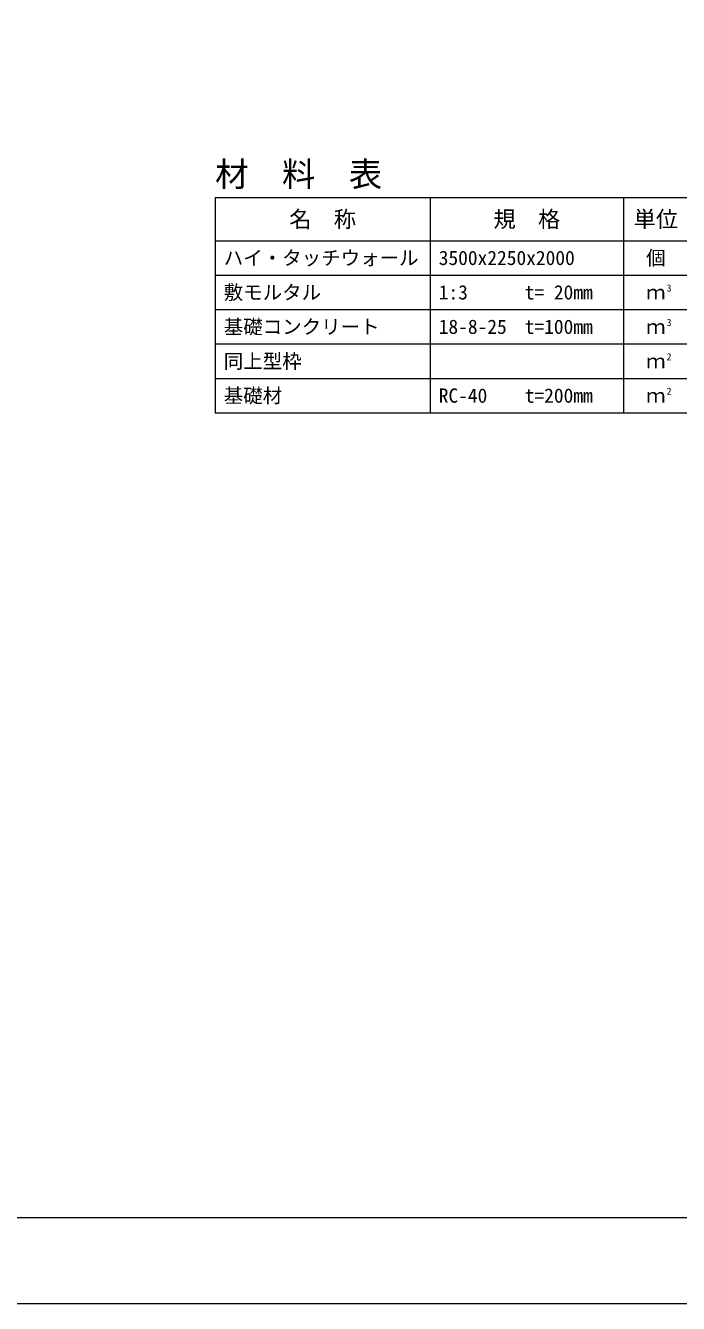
# Model space of a CAD drawing. Units: millimetres at full size; details may follow other scales. Extents: x 0 to 42050, y 0 to 29700.
# Drawn here: x 27196 to 34787, y 0 to 14850 of the extents above; entities that cross this region are included whole.
import ezdxf
from ezdxf.enums import TextEntityAlignment as Align

# ---------------------------------------------------------------- set-up
doc = ezdxf.new("R2010")
doc.units = ezdxf.units.MM
doc.header["$LTSCALE"] = 50
doc.layers.add('D-MTR', color=7, linetype='Continuous')
doc.layers.add('D-MTR-TXT', color=7, linetype='Continuous')
for name, color, linetype, lineweight in [('D-MTR-FRAM', 7, 'Continuous', 13), ('D-MTR-LINE', 7, 'Continuous', 13), ('D-TTL', 2, 'Continuous', 13)]:
    doc.layers.add(name, color=color, linetype=linetype, lineweight=lineweight)
doc.styles.add('ＭＳ ゴシック', font='')
doc.styles.get('ＭＳ ゴシック').set_extended_font_data('MS Gothic')

msp = doc.modelspace()

# ---------------------------------------------------------------- linework, layer by layer
at = {"layer": 'D-MTR-FRAM'}
for p, q in [((29400, 12850), (38150, 12850)), ((29400, 12850), (29400, 10350)), ((29400, 10350), (38150, 10350))]:
    msp.add_line(p, q, dxfattribs=at)
at = {"layer": 'D-MTR-LINE'}
for p, q in [((31900, 12850), (31900, 10350)), ((34150, 12850), (34150, 10350)), ((29400, 12350), (38150, 12350)), ((29400, 11950), (38150, 11950)), ((29400, 11550), (38150, 11550)), ((29400, 11150), (38150, 11150)), ((29400, 10750), (38150, 10750))]:
    msp.add_line(p, q, dxfattribs=at)
at = {"layer": 'D-TTL'}
for points in [[(0, 0), (42050, 0), (42050, 29700), (0, 29700)], [(1000, 1000), (41050, 1000), (41050, 28700), (1000, 28700)]]:
    msp.add_lwpolyline(points, close=True, dxfattribs=at)

# ---------------------------------------------------------------- texts
at = {"layer": 'D-MTR', "style": 'ＭＳ ゴシック'}
msp.add_text('材\u3000料\u3000表', height=284.8, dxfattribs=at).set_placement((29400, 12895.38), align=Align.BOTTOM_LEFT)
at = {"layer": 'D-MTR-TXT', "style": 'ＭＳ ゴシック'}
for s, height, p in [('名\u3000称', 189.9, (30650, 12600)), ('規\u3000格', 189.9, (33025, 12600)), ('単位', 189.9, (34525, 12600)), ('個', 166.1, (34525, 12150)), ('ｍ', 166.1, (34525, 11750)), ('ｍ', 166.1, (34525, 11350)), ('ｍ', 166.1, (34525, 10950)), ('ｍ', 166.1, (34525, 10550))]:
    msp.add_text(s, height=height, dxfattribs=at).set_placement(p, align=Align.MIDDLE_CENTER)
for s, p in [('ハイ・タッチウォール', (29500, 12150)), ('3500x2250x2000', (32000, 12150)), ('敷モルタル', (29500, 11750)), ('1:3', (32000, 11750)), ('t= 20mm', (33000, 11750)), ('基礎コンクリート', (29500, 11350)), ('18-8-25', (32000, 11350)), ('t=100mm', (33000, 11350)), ('同上型枠', (29500, 10950)), ('基礎材', (29500, 10550)), ('RC-40', (32000, 10550)), ('t=200mm', (33000, 10550))]:
    msp.add_text(s, height=166.1, dxfattribs=at).set_placement(p, align=Align.MIDDLE_LEFT)
for s, p in [('3', (34650, 11734.07)), ('3', (34650, 11334.07)), ('2', (34650, 10934.07)), ('2', (34650, 10534.07))]:
    msp.add_text(s, height=83.07, dxfattribs=at).set_placement(p, align=Align.BOTTOM_LEFT)

doc.saveas('drawing.dxf')
